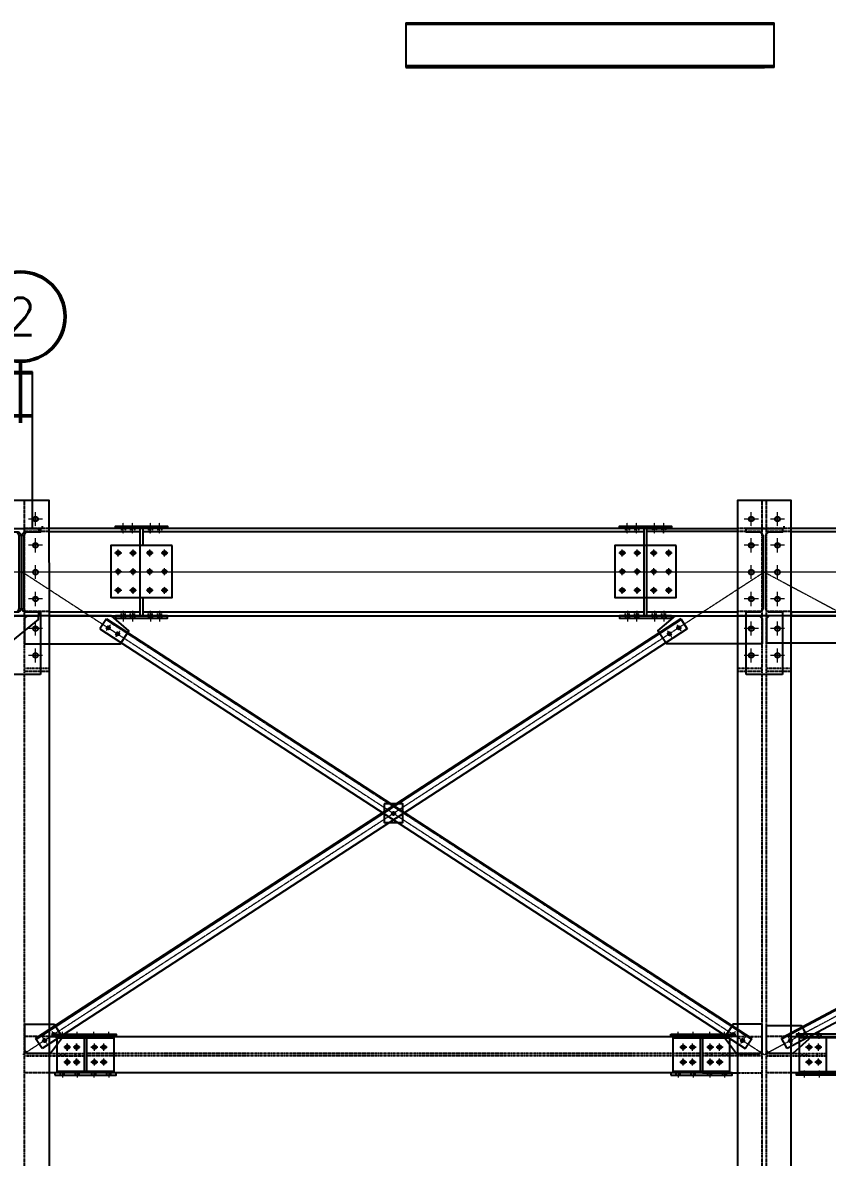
# Model space of a CAD drawing. Header units: millimetres. Extents: x 13669 to 217197, y -88248 to 24578.
# Drawn here: x 65801 to 70118, y 18492 to 24578 of the extents above; entities that cross this region are included whole.
import ezdxf
from ezdxf.enums import TextEntityAlignment as Align

# ---------------------------------------------------------------- set-up
doc = ezdxf.new("R2010")
doc.units = ezdxf.units.MM
doc.linetypes.add('CENTER2', pattern=[1.125, 0.75, -0.125, 0.125, -0.125])
doc.linetypes.add('DASHED2', pattern=[0.375, 0.25, -0.125])
for name, color, linetype in [('CHAPA PISO', 3, 'Continuous'), ('Tx_M_EQUIPOS', 4, 'Continuous'), ('Tx_M_EXISTENTES', 8, 'Continuous'), ('Tx_M_OCULTOS', 2, 'DASHED2')]:
    doc.layers.add(name, color=color, linetype=linetype)
for name, color, linetype, lineweight in [('ITEM', 1, 'Continuous', 50), ('Tx_EJES', 1, 'CENTER2', 5), ('Tx_M_CONTORNO FINO', 1, 'Continuous', 5), ('Tx_M_OCULTAS FINO', 1, 'DASHED2', 5)]:
    doc.layers.add(name, color=color, linetype=linetype, lineweight=lineweight)
doc.styles.add('ROMANS', font='romans.shx', dxfattribs={"width": 0.9})

# ---------------------------------------------------------------- blocks, each defined once
blk = doc.blocks.new('*U8')
at = {"color": 0}
blk.add_line((0, 3), (0, 7.123), dxfattribs=at)
blk.add_circle((0, 0), 3, dxfattribs=at)
at = {"color": 3, "style": 'ROMANS'}
blk.add_attdef('Nº', text='', height=2.5, dxfattribs=at).set_placement((0, 0), align=Align.MIDDLE_CENTER)

msp = doc.modelspace()

# ---------------------------------------------------------------- linework, layer by layer
at = {"layer": 'CHAPA PISO'}
for p, q in [((67856.5028063, 24578.1102357), (69833.0611359, 24578.1102357)), ((69833.0611359, 24568.1102357), (67856.5028063, 24568.1102357)), ((69833.0611359, 24338.1102356), (69833.0611359, 24578.1102357)), ((67856.5028063, 24348.1102357), (69833.0611359, 24348.1102357)), ((67856.5028063, 24338.1102356), (69780.0611359, 24338.1102356)), ((69833.0611359, 24338.1102356), (69780.0611359, 24338.1102356)), ((65852.7256928, 22705.6074862), (65509.8479521, 22705.6074862)), ((65852.7256928, 22465.6074862), (65852.7256928, 22705.6074862)), ((65509.8479521, 22695.6074862), (65852.7256928, 22695.6074862)), ((65509.8479521, 22475.6074862), (65852.7256928, 22475.6074862)), ((65509.8479521, 22465.6074862), (65852.7256928, 22465.6074862)), ((65852.7256928, 21865.6074861), (65852.7256928, 22465.6074862)), ((65905.7256928, 21877.6074861), (65905.7256928, 21865.607486)), ((69780.0611359, 21865.6074861), (69674.0611359, 21865.6074861)), ((69780.0611359, 21865.6074861), (69727.0611359, 21865.6074861)), ((69780.0611359, 21865.6074861), (69833.0611359, 21865.6074861)), ((69886.0611359, 21865.6074861), (69886.0611359, 21877.6074861)), ((69636.5611359, 21419.907486), (69636.5611359, 21396.6074861)), ((69923.561136, 21419.907486), (69923.561136, 21396.6074861))]:
    msp.add_line(p, q, dxfattribs=at)
at = {"layer": 'Tx_EJES'}
for p, q in [((65907.4256928, 21915.357486), (65832.0256928, 21915.357486)), ((65869.7256928, 21877.657486), (65869.7256928, 21953.057486)), ((69747.7611359, 21915.357486), (69672.3611359, 21915.357486)), ((69710.0611359, 21877.657486), (69710.0611359, 21953.057486)), ((69887.7611359, 21915.357486), (69812.3611359, 21915.357486)), ((69850.0611359, 21877.657486), (69850.0611359, 21953.057486)), ((66340.2361361, 21839.7324866), (66340.2361361, 21896.2824866)), ((66340.3509273, 21838.1074863), (66340.3509273, 21875.8074863)), ((66390.1213449, 21838.1074865), (66390.1213449, 21875.8074865)), ((66390.2361361, 21839.7324866), (66390.2361361, 21896.2824866)), ((66485.3713447, 21838.1074865), (66485.3713447, 21875.8074865)), ((66485.4861361, 21839.7324866), (66485.4861361, 21896.2824866)), ((66535.3713447, 21838.1074866), (66535.3713447, 21875.8074866)), ((66535.4861361, 21839.7324866), (66535.4861361, 21896.2824866)), ((69044.636136, 21839.7324863), (69044.636136, 21896.2824863)), ((69044.7509272, 21838.1074865), (69044.7509272, 21875.8074865)), ((69094.636136, 21839.7324863), (69094.636136, 21896.2824863)), ((69094.7509272, 21838.1074866), (69094.7509272, 21875.8074866)), ((69189.886136, 21839.7324863), (69189.886136, 21896.2824863)), ((69190.0009272, 21838.1074866), (69190.0009272, 21875.8074866)), ((69239.7713448, 21838.1074864), (69239.7713448, 21875.8074864)), ((69239.886136, 21839.7324863), (69239.886136, 21896.2824863)), ((65869.7256928, 21737.057486), (65869.7256928, 21812.457486)), ((69710.0611359, 21737.057486), (69710.0611359, 21812.457486)), ((69850.0611359, 21737.057486), (69850.0611359, 21812.457486)), ((65907.4256928, 21774.757486), (65832.0256928, 21774.757486)), ((66293.8902496, 21734.107486), (66331.5902496, 21734.107486)), ((66294.2256929, 21734.1074866), (66331.9256929, 21734.1074866)), ((66312.7402496, 21715.257486), (66312.7402496, 21752.957486)), ((66313.0756929, 21715.2574866), (66313.0756929, 21752.9574866)), ((66373.8902496, 21734.107486), (66411.5902496, 21734.107486)), ((66374.2256929, 21734.1074866), (66411.9256929, 21734.1074866)), ((66392.7402496, 21715.257486), (66392.7402496, 21752.957486)), ((66393.0756929, 21715.2574866), (66393.0756929, 21752.9574866)), ((66463.1256927, 21734.1074863), (66500.8256927, 21734.1074863)), ((66463.1256929, 21734.1074866), (66500.8256929, 21734.1074866)), ((66481.9756927, 21715.2574863), (66481.9756927, 21752.9574863)), ((66481.9756929, 21715.2574866), (66481.9756929, 21752.9574866)), ((66543.1256927, 21734.1074863), (66580.8256927, 21734.1074863)), ((66543.1256929, 21734.1074866), (66580.8256929, 21734.1074866)), ((66561.9756927, 21715.2574863), (66561.9756927, 21752.9574863)), ((66561.9756929, 21715.2574866), (66561.9756929, 21752.9574866)), ((68998.961136, 21734.1074863), (69036.661136, 21734.1074863)), ((68998.961136, 21734.1074863), (69036.661136, 21734.1074863)), ((69017.811136, 21715.2574863), (69017.811136, 21752.9574863)), ((69017.811136, 21715.2574863), (69017.811136, 21752.9574863)), ((69078.961136, 21734.1074863), (69116.661136, 21734.1074863)), ((69078.961136, 21734.1074863), (69116.661136, 21734.1074863)), ((69097.811136, 21715.2574863), (69097.811136, 21752.9574863)), ((69097.811136, 21715.2574863), (69097.811136, 21752.9574863)), ((69167.8611359, 21734.107486), (69205.5611359, 21734.107486)), ((69167.861136, 21734.1074863), (69205.561136, 21734.1074863)), ((69186.7111359, 21715.257486), (69186.7111359, 21752.957486)), ((69186.711136, 21715.2574863), (69186.711136, 21752.9574863)), ((69247.8611359, 21734.107486), (69285.5611359, 21734.107486)), ((69247.861136, 21734.1074863), (69285.561136, 21734.1074863)), ((69266.7111359, 21715.257486), (69266.7111359, 21752.957486)), ((69266.711136, 21715.2574863), (69266.711136, 21752.9574863)), ((69747.7611359, 21774.757486), (69672.3611359, 21774.757486)), ((69887.7611359, 21774.757486), (69812.3611359, 21774.757486)), ((65869.7256928, 21593.157486), (65869.7256928, 21668.557486)), ((69710.0611359, 21593.157486), (69710.0611359, 21668.557486)), ((69850.0611359, 21593.157486), (69850.0611359, 21668.557486)), ((68419.7256931, 21631.1074862), (57359.3902501, 21631.1074862)), ((74630.061136, 21631.1074861), (63569.725693, 21631.1074861)), ((65799.7256928, 21631.1074861), (69780.0611359, 19042.9274858)), ((69780.0611359, 21631.1074862), (65801.3324878, 19042.9274858)), ((65907.4256928, 21630.857486), (65832.0256928, 21630.857486)), ((66293.8902496, 21634.107486), (66331.5902496, 21634.107486)), ((66294.2256929, 21634.1074866), (66331.9256929, 21634.1074866)), ((66312.7402496, 21615.257486), (66312.7402496, 21652.957486)), ((66313.0756929, 21615.2574866), (66313.0756929, 21652.9574866)), ((66373.8902496, 21634.107486), (66411.5902496, 21634.107486)), ((66374.2256929, 21634.1074866), (66411.9256929, 21634.1074866)), ((66392.7402496, 21615.257486), (66392.7402496, 21652.957486)), ((66393.0756929, 21615.2574866), (66393.0756929, 21652.9574866)), ((66463.1256927, 21634.1074863), (66500.8256927, 21634.1074863)), ((66463.1256929, 21634.1074866), (66500.8256929, 21634.1074866)), ((66481.9756927, 21615.2574863), (66481.9756927, 21652.9574863)), ((66481.9756929, 21615.2574866), (66481.9756929, 21652.9574866)), ((66543.1256927, 21634.1074863), (66580.8256927, 21634.1074863)), ((66543.1256929, 21634.1074866), (66580.8256929, 21634.1074866)), ((66561.9756927, 21615.2574863), (66561.9756927, 21652.9574863)), ((66561.9756929, 21615.2574866), (66561.9756929, 21652.9574866)), ((68998.961136, 21634.1074863), (69036.661136, 21634.1074863)), ((68998.961136, 21634.1074863), (69036.661136, 21634.1074863)), ((69017.811136, 21615.2574863), (69017.811136, 21652.9574863)), ((69017.811136, 21615.2574863), (69017.811136, 21652.9574863)), ((69078.961136, 21634.1074863), (69116.661136, 21634.1074863)), ((69078.961136, 21634.1074863), (69116.661136, 21634.1074863)), ((69097.811136, 21615.2574863), (69097.811136, 21652.9574863)), ((69097.811136, 21615.2574863), (69097.811136, 21652.9574863)), ((69167.8611359, 21634.107486), (69205.5611359, 21634.107486)), ((69167.861136, 21634.1074863), (69205.561136, 21634.1074863)), ((69186.7111359, 21615.257486), (69186.7111359, 21652.957486)), ((69186.711136, 21615.2574863), (69186.711136, 21652.9574863)), ((69247.8611359, 21634.107486), (69285.5611359, 21634.107486)), ((69247.861136, 21634.1074863), (69285.561136, 21634.1074863)), ((69266.7111359, 21615.257486), (69266.7111359, 21652.957486)), ((69266.711136, 21615.2574863), (69266.711136, 21652.9574863)), ((69747.7611359, 21630.857486), (69672.3611359, 21630.857486)), ((69780.0611359, 21631.1074861), (74630.061136, 19042.9274858)), ((74630.061136, 21631.1074861), (69780.0611359, 19042.9274858)), ((69887.7611359, 21630.857486), (69812.3611359, 21630.857486)), ((66312.7402496, 21515.257486), (66312.7402496, 21552.957486)), ((66313.0756929, 21515.2574866), (66313.0756929, 21552.9574866)), ((66392.7402496, 21515.257486), (66392.7402496, 21552.957486)), ((66393.0756929, 21515.2574866), (66393.0756929, 21552.9574866)), ((66481.9756927, 21515.2574863), (66481.9756927, 21552.9574863)), ((66481.9756929, 21515.2574866), (66481.9756929, 21552.9574866)), ((66561.9756927, 21515.2574863), (66561.9756927, 21552.9574863)), ((66561.9756929, 21515.2574866), (66561.9756929, 21552.9574866)), ((69017.811136, 21515.2574863), (69017.811136, 21552.9574863)), ((69017.811136, 21515.2574863), (69017.811136, 21552.9574863)), ((69097.811136, 21515.2574863), (69097.811136, 21552.9574863)), ((69097.811136, 21515.2574863), (69097.811136, 21552.9574863)), ((69186.7111359, 21515.257486), (69186.7111359, 21552.957486)), ((69186.711136, 21515.2574863), (69186.711136, 21552.9574863)), ((69266.7111359, 21515.257486), (69266.7111359, 21552.957486)), ((69266.711136, 21515.2574863), (69266.711136, 21552.9574863)), ((65907.4256928, 21486.957486), (65832.0256928, 21486.957486)), ((65869.7256928, 21449.257486), (65869.7256928, 21524.657486)), ((66293.8902496, 21534.107486), (66331.5902496, 21534.107486)), ((66294.2256929, 21534.1074866), (66331.9256929, 21534.1074866)), ((66373.8902496, 21534.107486), (66411.5902496, 21534.107486)), ((66374.2256929, 21534.1074866), (66411.9256929, 21534.1074866)), ((66463.1256927, 21534.1074863), (66500.8256927, 21534.1074863)), ((66463.1256929, 21534.1074866), (66500.8256929, 21534.1074866)), ((66543.1256927, 21534.1074863), (66580.8256927, 21534.1074863)), ((66543.1256929, 21534.1074866), (66580.8256929, 21534.1074866)), ((68998.961136, 21534.1074863), (69036.661136, 21534.1074863)), ((68998.961136, 21534.1074863), (69036.661136, 21534.1074863)), ((69078.961136, 21534.1074863), (69116.661136, 21534.1074863)), ((69078.961136, 21534.1074863), (69116.661136, 21534.1074863)), ((69167.8611359, 21534.107486), (69205.5611359, 21534.107486)), ((69167.861136, 21534.1074863), (69205.561136, 21534.1074863)), ((69247.8611359, 21534.107486), (69285.5611359, 21534.107486)), ((69247.861136, 21534.1074863), (69285.561136, 21534.1074863)), ((69747.7611359, 21486.957486), (69672.3611359, 21486.957486)), ((69710.0611359, 21449.257486), (69710.0611359, 21524.657486)), ((69887.7611359, 21486.957486), (69812.3611359, 21486.957486)), ((69850.0611359, 21449.257486), (69850.0611359, 21524.657486)), ((66340.2361361, 21422.4824861), (66340.2361361, 21365.9324861)), ((66340.3509273, 21424.1074849), (66340.3509273, 21386.4074849)), ((66390.1213449, 21424.1074847), (66390.1213449, 21386.4074847)), ((66390.2361361, 21422.4824861), (66390.2361361, 21365.9324861)), ((66485.3713447, 21424.1074856), (66485.3713447, 21386.4074856)), ((66485.4861361, 21422.4824861), (66485.4861361, 21365.9324861)), ((66535.3713447, 21424.1074856), (66535.3713447, 21386.4074856)), ((66535.4861361, 21422.4824861), (66535.4861361, 21365.9324861)), ((69044.8657184, 21422.4824861), (69044.8657184, 21365.9324861)), ((69044.9805096, 21424.1074859), (69044.9805096, 21386.4074859)), ((69094.8657184, 21422.4824861), (69094.8657184, 21365.9324861)), ((69094.9805096, 21424.1074858), (69094.9805096, 21386.4074858)), ((69190.0009272, 21424.1074855), (69190.0009272, 21386.4074855)), ((69190.1157184, 21422.4824861), (69190.1157184, 21365.9324861)), ((69240.0009272, 21424.1074861), (69240.0009272, 21386.4074861)), ((69240.1157184, 21422.4824861), (69240.1157184, 21365.9324861)), ((65869.7256928, 21290.7450328), (65869.7256928, 21366.1450328)), ((69710.0611359, 21290.7450328), (69710.0611359, 21366.1450328)), ((69850.0611359, 21290.7450328), (69850.0611359, 21366.1450328)), ((65907.4256928, 21328.4450328), (65832.0256928, 21328.4450328)), ((66270.0779772, 21347.9283649), (66249.3630077, 21316.071026)), ((66320.3790386, 21315.2205183), (66299.6640691, 21283.3631794)), ((69260.5951972, 21315.8589295), (69281.3160453, 21284.0054139)), ((69310.8902218, 21348.5760581), (69331.6110699, 21316.7225425)), ((69747.7611359, 21328.4450328), (69672.3611359, 21328.4450328)), ((69887.7611359, 21328.4450328), (69812.3611359, 21328.4450328)), ((65907.4256928, 21184.4450328), (65832.0256928, 21184.4450328)), ((65869.7256928, 21146.7450328), (65869.7256928, 21222.1450328)), ((69747.7611359, 21184.4450328), (69672.3611359, 21184.4450328)), ((69710.0611359, 21146.7450328), (69710.0611359, 21222.1450328)), ((69887.7611359, 21184.4450328), (69812.3611359, 21184.4450328)), ((69850.0611359, 21146.7450328), (69850.0611359, 21222.1450328)), ((65907.3673527, 19134.5698768), (65928.0882008, 19102.7163613)), ((65957.6623773, 19167.2870054), (65978.3832254, 19135.4334898)), ((66013.4111359, 19127.4274862), (66013.4111359, 19165.1274862)), ((66093.4111359, 19127.4274862), (66093.4111359, 19165.1274862)), ((66182.3111359, 19127.4274862), (66182.3111359, 19165.1274862)), ((66262.3111359, 19127.4274862), (66262.3111359, 19165.1274862)), ((69317.8111358, 19127.4274858), (69317.8111358, 19165.1274858)), ((69397.8111358, 19127.4274858), (69397.8111358, 19165.1274858)), ((69486.7111358, 19127.4274858), (69486.7111358, 19165.1274858)), ((69566.7111358, 19127.4274858), (69566.7111358, 19165.1274858)), ((69623.7082998, 19167.2581542), (69602.9933303, 19135.4008153)), ((69674.0093611, 19134.5503076), (69653.2943916, 19102.6929687)), ((69929.1544285, 19100.9543059), (69911.2639319, 19134.4793731)), ((69982.0887452, 19129.2024584), (69964.1982486, 19162.7275256)), ((69993.4111361, 19127.4274858), (69993.4111361, 19165.1274858)), ((70073.4111361, 19127.4274858), (70073.4111361, 19165.1274858)), ((66058.750693, 19082.9274858), (66021.050693, 19082.9274858)), ((66059.0861359, 19082.9274862), (66021.3861359, 19082.9274862)), ((66039.900693, 19064.0774858), (66039.900693, 19101.7774858)), ((66040.2361359, 19064.0774862), (66040.2361359, 19101.7774862)), ((66108.750693, 19082.9274858), (66071.050693, 19082.9274858)), ((66109.0861359, 19082.9274862), (66071.3861359, 19082.9274862)), ((66089.900693, 19064.0774858), (66089.900693, 19101.7774858)), ((66090.2361359, 19064.0774862), (66090.2361359, 19101.7774862)), ((66166.6361359, 19082.9274862), (66204.3361359, 19082.9274862)), ((66204.3361359, 19082.9274862), (66166.6361359, 19082.9274862)), ((66185.4861359, 19064.0774862), (66185.4861359, 19101.7774862)), ((66185.4861359, 19064.0774862), (66185.4861359, 19101.7774862)), ((66216.6361359, 19082.9274862), (66254.3361359, 19082.9274862)), ((66254.3361359, 19082.9274862), (66216.6361359, 19082.9274862)), ((66235.4861359, 19064.0774862), (66235.4861359, 19101.7774862)), ((66235.4861359, 19064.0774862), (66235.4861359, 19101.7774862)), ((69363.4861358, 19082.9274858), (69325.7861358, 19082.9274858)), ((69325.7861359, 19082.9274861), (69363.4861359, 19082.9274861)), ((69344.6361358, 19064.0774858), (69344.6361358, 19101.7774858)), ((69344.6361359, 19064.0774861), (69344.6361359, 19101.7774861)), ((69413.4861358, 19082.9274858), (69375.7861358, 19082.9274858)), ((69375.7861359, 19082.9274861), (69413.4861359, 19082.9274861)), ((69394.6361358, 19064.0774858), (69394.6361358, 19101.7774858)), ((69394.6361359, 19064.0774861), (69394.6361359, 19101.7774861)), ((69471.0361358, 19082.9274858), (69508.7361358, 19082.9274858)), ((69508.7361358, 19082.9274858), (69471.0361358, 19082.9274858)), ((69489.8861358, 19064.0774858), (69489.8861358, 19101.7774858)), ((69489.8861358, 19064.0774858), (69489.8861358, 19101.7774858)), ((69521.0361358, 19082.9274858), (69558.7361358, 19082.9274858)), ((69558.7361358, 19082.9274858), (69521.0361358, 19082.9274858)), ((69539.8861358, 19064.0774858), (69539.8861358, 19101.7774858)), ((69539.8861358, 19064.0774858), (69539.8861358, 19101.7774858)), ((70039.0861361, 19082.9274858), (70001.3861361, 19082.9274858)), ((70001.3861361, 19082.9274858), (70039.0861361, 19082.9274858)), ((70020.2361361, 19064.0774858), (70020.2361361, 19101.7774858)), ((70020.2361361, 19064.0774858), (70020.2361361, 19101.7774858)), ((70089.0861361, 19082.9274858), (70051.3861361, 19082.9274858)), ((70051.3861361, 19082.9274858), (70089.0861361, 19082.9274858)), ((70070.2361361, 19064.0774858), (70070.2361361, 19101.7774858)), ((70070.2361361, 19064.0774858), (70070.2361361, 19101.7774858)), ((66058.750693, 19002.9274858), (66021.050693, 19002.9274858)), ((66059.0861359, 19002.9274862), (66021.3861359, 19002.9274862)), ((66039.900693, 18984.0774858), (66039.900693, 19021.7774858)), ((66040.2361359, 18984.0774862), (66040.2361359, 19021.7774862)), ((66108.750693, 19002.9274858), (66071.050693, 19002.9274858)), ((66109.0861359, 19002.9274862), (66071.3861359, 19002.9274862)), ((66089.900693, 18984.0774858), (66089.900693, 19021.7774858)), ((66090.2361359, 18984.0774862), (66090.2361359, 19021.7774862)), ((66166.6361359, 19002.9274862), (66204.3361359, 19002.9274862)), ((66204.3361359, 19002.9274862), (66166.6361359, 19002.9274862)), ((66185.4861359, 18984.0774862), (66185.4861359, 19021.7774862)), ((66185.4861359, 18984.0774862), (66185.4861359, 19021.7774862)), ((66216.6361359, 19002.9274862), (66254.3361359, 19002.9274862)), ((66254.3361359, 19002.9274862), (66216.6361359, 19002.9274862)), ((66235.4861359, 18984.0774862), (66235.4861359, 19021.7774862)), ((66235.4861359, 18984.0774862), (66235.4861359, 19021.7774862)), ((69363.4861358, 19002.9274858), (69325.7861358, 19002.9274858)), ((69325.7861359, 19002.9274861), (69363.4861359, 19002.9274861)), ((69344.6361358, 18984.0774858), (69344.6361358, 19021.7774858)), ((69344.6361359, 18984.0774861), (69344.6361359, 19021.7774861)), ((69413.4861358, 19002.9274858), (69375.7861358, 19002.9274858)), ((69375.7861359, 19002.9274861), (69413.4861359, 19002.9274861)), ((69394.6361358, 18984.0774858), (69394.6361358, 19021.7774858)), ((69394.6361359, 18984.0774861), (69394.6361359, 19021.7774861)), ((69471.0361358, 19002.9274858), (69508.7361358, 19002.9274858)), ((69508.7361358, 19002.9274858), (69471.0361358, 19002.9274858)), ((69489.8861358, 18984.0774858), (69489.8861358, 19021.7774858)), ((69489.8861358, 18984.0774858), (69489.8861358, 19021.7774858)), ((69521.0361358, 19002.9274858), (69558.7361358, 19002.9274858)), ((69558.7361358, 19002.9274858), (69521.0361358, 19002.9274858)), ((69539.8861358, 18984.0774858), (69539.8861358, 19021.7774858)), ((69539.8861358, 18984.0774858), (69539.8861358, 19021.7774858)), ((70039.0861361, 19002.9274858), (70001.3861361, 19002.9274858)), ((70001.3861361, 19002.9274858), (70039.0861361, 19002.9274858)), ((70020.2361361, 18984.0774858), (70020.2361361, 19021.7774858)), ((70020.2361361, 18984.0774858), (70020.2361361, 19021.7774858)), ((70089.0861361, 19002.9274858), (70051.3861361, 19002.9274858)), ((70051.3861361, 19002.9274858), (70089.0861361, 19002.9274858)), ((70070.2361361, 18984.0774858), (70070.2361361, 19021.7774858)), ((70070.2361361, 18984.0774858), (70070.2361361, 19021.7774858)), ((66013.4111359, 18958.4274862), (66013.4111359, 18920.7274862)), ((66093.4111359, 18958.4274862), (66093.4111359, 18920.7274862)), ((66182.3111359, 18958.4274862), (66182.3111359, 18920.7274862)), ((66262.3111359, 18958.4274862), (66262.3111359, 18920.7274862)), ((69317.8111358, 18958.4274858), (69317.8111358, 18920.7274858)), ((69397.8111358, 18958.4274858), (69397.8111358, 18920.7274858)), ((69486.7111358, 18958.4274858), (69486.7111358, 18920.7274858)), ((69566.7111358, 18958.4274858), (69566.7111358, 18920.7274858)), ((69993.4111361, 18958.4274858), (69993.4111361, 18920.7274858)), ((70073.4111361, 18958.4274858), (70073.4111361, 18920.7274858))]:
    msp.add_line(p, q, dxfattribs=at)
at = {"layer": 'Tx_M_CONTORNO FINO'}
for centre in [(65869.7256928, 21915.357486), (69710.0611359, 21915.357486), (69850.0611359, 21915.357486), (65869.7256928, 21774.757486), (69710.0611359, 21774.757486), (69850.0611359, 21774.757486), (65869.7256928, 21630.857486), (69710.0611359, 21630.857486), (69850.0611359, 21630.857486), (65869.7256928, 21486.957486), (69710.0611359, 21486.957486), (69850.0611359, 21486.957486), (65869.7256928, 21328.4450328), (69710.0611359, 21328.4450328), (69850.0611359, 21328.4450328), (65869.7256928, 21184.4450328), (69710.0611359, 21184.4450328), (69850.0611359, 21184.4450328)]:
    msp.add_circle(centre, 14, dxfattribs=at)
at = {"layer": 'Tx_M_EQUIPOS'}
for p, q in [((67856.5028063, 24578.1102357), (67856.5028063, 24338.1102356)), ((66431.0256928, 21865.607486), (65943.2256928, 21865.607486)), ((66431.0256928, 21494.107486), (66431.0256928, 21865.607486)), ((69135.761136, 21865.6074863), (66444.3611359, 21865.6074863)), ((66444.3611359, 21865.6074863), (66444.3611359, 21774.1074863)), ((69135.761136, 21774.1074863), (69135.761136, 21865.6074863)), ((69148.761136, 21774.107486), (69148.761136, 21865.607486)), ((69148.761136, 21865.607486), (69636.5611359, 21865.607486)), ((70511.3611359, 21865.607486), (69923.5611359, 21865.607486)), ((65943.2256928, 21848.307486), (66431.0256928, 21848.307486)), ((66444.7611359, 21848.3074863), (69135.761136, 21848.3074863)), ((69636.5611359, 21848.307486), (69148.761136, 21848.307486)), ((69923.5611359, 21848.307486), (70511.3611359, 21848.307486)), ((69135.761136, 21396.6074861), (69135.761136, 21774.1074863)), ((69148.761136, 21396.6074861), (69148.761136, 21774.107486)), ((66431.0256928, 21396.6074861), (66431.0256928, 21494.107486)), ((66444.3611359, 21494.1074863), (66444.3611359, 21396.6074861)), ((69331.5044185, 21381.0730563), (65869.3040207, 19128.8968917)), ((69334.1217888, 21377.0494543), (65871.921391, 19124.8732897)), ((65896.7256928, 21396.607486), (65896.7256928, 21081.367486)), ((65944.4655744, 21417.2074861), (66431.0256928, 21417.2074861)), ((65944.4655744, 21396.6074861), (69635.6100109, 21396.6074861)), ((66249.4577838, 21380.4215584), (66214.5694142, 21326.7670929)), ((66249.4577838, 21380.4215584), (69712.0737393, 19128.8843468)), ((66444.3611359, 21417.2074861), (69135.761136, 21417.2074861)), ((69148.761136, 21417.2074861), (69635.6100109, 21417.2074861)), ((69331.5044185, 21381.0730563), (69366.402689, 21327.4250301)), ((69683.0611359, 21081.3674859), (69683.0611359, 21396.6074859)), ((74090.0549294, 21382.6074863), (69872.8527399, 19132.1171019)), ((74092.3147816, 21378.3727409), (69875.1125921, 19127.8823566)), ((69877.0611359, 21396.6074859), (69877.0611359, 21081.3674859)), ((69924.4895782, 21417.2074861), (70511.3611359, 21417.2074861)), ((69924.4895782, 21396.6074861), (74485.6100109, 21396.6074861)), ((69366.402689, 21327.4250301), (65904.2022912, 19075.2488655)), ((66214.5694142, 21326.7670929), (69677.1853697, 19075.2298813)), ((74120.1862921, 21326.1442152), (69902.9841025, 19075.6538308)), ((65896.7256928, 21081.367486), (65702.7256928, 21081.367486)), ((69877.0611359, 21081.3674859), (69683.0611359, 21081.3674859)), ((65904.2022912, 19075.2488655), (65869.3040207, 19128.8968917)), ((69677.1853697, 19075.2298813), (69712.0737393, 19128.8843468)), ((69902.9841025, 19075.6538308), (69872.8527399, 19132.1171019))]:
    msp.add_line(p, q, dxfattribs=at)
for points in [[(65944.5611358, 13250.3274861), (65944.5611358, 21348.899311), (65943.2256928, 22015.607486), (65656.2256928, 22015.607486), (65655.5611358, 21364.799311), (65655.5611358, 13250.3274861)], [(69924.561136, 13250.3274861), (69924.561136, 21348.899311), (69923.5611359, 22015.607486), (69636.5611359, 22015.607486), (69635.561136, 21364.799311), (69635.561136, 13250.3274861)], [(66577.8611361, 21865.6074866), (66297.8611361, 21865.6074866), (66297.8611361, 21878.3074866), (66577.8611361, 21878.3074866)], [(69282.261136, 21865.6074863), (69002.261136, 21865.6074863), (69002.261136, 21878.3074863), (69282.261136, 21878.3074863)], [(66601.9756929, 21774.1074866), (66273.0756929, 21774.1074866), (66273.0756929, 21494.1074866), (66601.9756929, 21494.1074866)], [(69306.711136, 21774.1074863), (68977.811136, 21774.1074863), (68977.811136, 21494.1074863), (69306.711136, 21494.1074863)], [(66577.8611361, 21396.6074861), (66297.8611361, 21396.6074861), (66297.8611356, 21383.907486), (66577.8611356, 21383.907486)], [(69282.4907184, 21396.6074861), (69002.4907184, 21396.6074861), (69002.4907179, 21383.907486), (69282.4907179, 21383.907486)], [(65973.4111359, 19152.6274862), (66302.3111359, 19152.6274862), (66302.3111359, 19139.9274862), (65973.4111359, 19139.9274862)], [(66289.4611359, 18952.1274862), (65986.2611359, 18952.1274862), (65986.2611359, 19133.7274862), (66289.4611359, 19133.7274862)], [(69435.761136, 18952.1274861), (69435.761136, 18945.927486), (66144.3611359, 18945.9274862), (66144.3611359, 18952.1274862), (66144.3611359, 19133.7274862), (66144.3611359, 19139.9274862), (69435.761136, 19139.927486), (69435.761136, 19133.7274861)], [(69277.8111358, 19152.6274858), (69606.7111358, 19152.6274858), (69606.7111358, 19139.9274858), (69277.8111358, 19139.9274858)], [(69593.8611358, 18952.1274858), (69290.6611358, 18952.1274858), (69290.6611358, 19133.7274858), (69593.8611358, 19133.7274858)], [(70282.3111361, 19152.6274858), (69953.4111361, 19152.6274858), (69953.4111361, 19139.9274858), (70282.3111361, 19139.9274858)], [(69966.2611361, 18952.1274858), (70269.4611361, 18952.1274858), (70269.4611361, 19133.7274858), (69966.2611361, 19133.7274858)], [(65973.4111359, 18933.2274862), (66302.3111359, 18933.2274862), (66302.3111359, 18945.9274862), (65973.4111359, 18945.9274862)], [(69277.8111358, 18933.2274858), (69606.7111358, 18933.2274858), (69606.7111358, 18945.9274858), (69277.8111358, 18945.9274858)], [(70282.3111361, 18933.2274858), (69953.4111361, 18933.2274858), (69953.4111361, 18945.9274858), (70282.3111361, 18945.9274858)]]:
    msp.add_lwpolyline(points, close=True, dxfattribs=at)
for points in [[(65691.4256928, 21417.2074861), (65759.9256928, 21417.2074861, 0.4142135624), (65782.1256928, 21439.4074861), (65782.1256928, 21822.8074861, 0.4142135624), (65759.9256928, 21845.0074861), (65691.4256928, 21845.0074861), (65691.4256928, 21865.6074861), (65885.4256928, 21865.6074861), (65885.4256928, 21845.0074861), (65816.9256928, 21845.0074861, 0.4142135624), (65794.7256928, 21822.8074861), (65794.7256928, 21439.4074861, 0.4142135624), (65816.9256928, 21417.2074861), (65885.4256928, 21417.2074861), (65885.4256928, 21396.6074861), (65691.4256928, 21396.6074861)], [(65702.7256928, 21417.2074861), (65771.2256928, 21417.2074861, 0.4142135624), (65793.4256928, 21439.4074861), (65793.4256928, 21822.8074861, 0.4142135624), (65771.2256928, 21845.0074861), (65702.7256928, 21845.0074861), (65702.7256928, 21865.6074861), (65896.7256928, 21865.6074861), (65896.7256928, 21845.0074861), (65828.2256928, 21845.0074861, 0.4142135624), (65806.0256928, 21822.8074861), (65806.0256928, 21439.4074861, 0.4142135624), (65828.2256928, 21417.2074861), (65896.7256928, 21417.2074861), (65896.7256928, 21396.6074861), (65702.7256928, 21396.6074861)], [(69683.0611359, 21417.2074861), (69751.5611359, 21417.2074861, 0.4142135624), (69773.7611359, 21439.4074861), (69773.7611359, 21822.8074861, 0.4142135624), (69751.5611359, 21845.0074861), (69683.0611359, 21845.0074861), (69683.0611359, 21865.6074861), (69877.0611359, 21865.6074861), (69877.0611359, 21845.0074861), (69808.5611359, 21845.0074861, 0.4142135624), (69786.3611359, 21822.8074861), (69786.3611359, 21439.4074861, 0.4142135624), (69808.5611359, 21417.2074861), (69877.0611359, 21417.2074861), (69877.0611359, 21396.6074861), (69683.0611359, 21396.6074861)]]:
    msp.add_lwpolyline(points, format="xyb", close=True, dxfattribs=at)
for points in [[(65602.8177186, 21258.0222783), (65594.7015079, 21265.6730365), (65692.4256928, 21388.7074861), (65748.7640816, 21388.7074861), (65756.7640816, 21396.6074861), (65882.8177186, 21396.6074861), (65882.8177186, 21376.6074861), (65664.9259656, 21199.4758456), (65658.1201894, 21205.8913208)], [(66276.8168129, 21396.6074861), (65826.0256928, 21396.6074861), (65811.0256928, 21381.6074861), (65811.0256928, 21246.0774123), (66325.0813452, 21246.0774123), (66370.9096154, 21316.4746399), (66276.8168129, 21396.6074861)], [(69302.9700158, 21396.6074861), (69753.7611359, 21396.6074861), (69768.7611359, 21381.6074861), (69768.7611359, 21246.0774123), (69254.7054835, 21246.0774123), (69208.8772133, 21316.4746399), (69302.9700158, 21396.6074861)], [(69791.3611359, 21252.4715115), (70405.5077807, 21252.4715115), (70445.0551942, 21326.5795548), (70350.7872446, 21396.6074861), (69806.361136, 21396.6074861), (69791.361136, 21381.6074861), (69791.3611359, 21252.4715115)], [(67740.6968119, 20387.9944782), (67740.6968119, 20287.9944782), (67840.6968119, 20287.9944782), (67840.6968119, 20287.9944782), (67840.6968119, 20387.9944782), (67740.6968119, 20387.9944782)], [(65812.6324878, 19205.4977902), (65968.5763894, 19205.4977902), (66014.4046596, 19135.1005626), (65950.494236, 19049.2274857), (65827.6324879, 19049.2274857), (65812.6324879, 19064.2274857), (65812.6324878, 19205.4977902)], [(69768.7611359, 19205.4977902), (69612.8172343, 19205.4977902), (69566.9889641, 19135.1005626), (69630.8993877, 19049.2274857), (69753.7611358, 19049.2274857), (69768.7611358, 19064.2274857), (69768.7611359, 19205.4977902)], [(69791.3611359, 19199.7898058), (69978.4245408, 19199.7898058), (70017.9719543, 19125.6817625), (69933.7040046, 19049.2274857), (69806.361136, 19049.2274857), (69791.361136, 19064.2274857), (69791.3611359, 19199.7898058)], [(65943.2256929, 19139.9274858), (66131.025693, 19139.9274858), (66131.025693, 19133.7274858), (66131.025693, 18952.1274858), (66131.025693, 18945.9274858), (65943.2256929, 18945.9274858)], [(69636.5611359, 19139.9274858), (69448.7611358, 19139.9274858), (69448.7611358, 19133.7274858), (69448.7611358, 18952.1274858), (69448.7611358, 18945.9274858), (69636.5611359, 18945.9274858)], [(69923.561136, 19139.9274858), (70111.3611361, 19139.9274858), (70111.3611361, 19133.7274858), (70111.3611361, 18952.1274858), (70111.3611361, 18945.9274858), (69923.561136, 18945.9274858)]]:
    msp.add_lwpolyline(points, dxfattribs=at)
for centre, radius in [((66312.7402496, 21734.107486), 10.5), ((66313.0756929, 21734.1074866), 10.5), ((66392.7402496, 21734.107486), 10.5), ((66393.0756929, 21734.1074866), 10.5), ((66481.9756927, 21734.1074863), 10.5), ((66481.9756929, 21734.1074866), 10.5), ((66561.9756927, 21734.1074863), 10.5), ((66561.9756929, 21734.1074866), 10.5), ((69017.811136, 21734.1074863), 10.5), ((69017.811136, 21734.1074863), 10.5), ((69097.811136, 21734.1074863), 10.5), ((69097.811136, 21734.1074863), 10.5), ((69186.7111359, 21734.107486), 10.5), ((69186.711136, 21734.1074863), 10.5), ((69266.7111359, 21734.107486), 10.5), ((69266.711136, 21734.1074863), 10.5), ((66312.7402496, 21634.107486), 10.5), ((66313.0756929, 21634.1074866), 10.5), ((66392.7402496, 21634.107486), 10.5), ((66393.0756929, 21634.1074866), 10.5), ((66481.9756927, 21634.1074863), 10.5), ((66481.9756929, 21634.1074866), 10.5), ((66561.9756927, 21634.1074863), 10.5), ((66561.9756929, 21634.1074866), 10.5), ((69017.811136, 21634.1074863), 10.5), ((69017.811136, 21634.1074863), 10.5), ((69097.811136, 21634.1074863), 10.5), ((69097.811136, 21634.1074863), 10.5), ((69186.7111359, 21634.107486), 10.5), ((69186.711136, 21634.1074863), 10.5), ((69266.7111359, 21634.107486), 10.5), ((69266.711136, 21634.1074863), 10.5), ((66312.7402496, 21534.107486), 10.5), ((66313.0756929, 21534.1074866), 10.5), ((66392.7402496, 21534.107486), 10.5), ((66393.0756929, 21534.1074866), 10.5), ((66481.9756927, 21534.1074863), 10.5), ((66481.9756929, 21534.1074866), 10.5), ((66561.9756927, 21534.1074863), 10.5), ((66561.9756929, 21534.1074866), 10.5), ((69017.811136, 21534.1074863), 10.5), ((69017.811136, 21534.1074863), 10.5), ((69097.811136, 21534.1074863), 10.5), ((69097.811136, 21534.1074863), 10.5), ((69186.7111359, 21534.107486), 10.5), ((69186.711136, 21534.1074863), 10.5), ((69266.7111359, 21534.107486), 10.5), ((69266.711136, 21534.1074863), 10.5), ((66259.7204925, 21331.9996954), 9), ((66310.0215538, 21299.2918489), 9), ((69270.9556212, 21299.9321717), 9), ((69321.2506458, 21332.6493003), 9), ((67790.2951942, 20336.756232), 9), ((65917.7277768, 19118.643119), 9), ((65968.0228013, 19151.3602476), 9), ((69613.350815, 19151.3294847), 9), ((69663.6518764, 19118.6216382), 9), ((69920.2091802, 19117.7168395), 9), ((69973.1434969, 19145.964992), 9), ((66039.900693, 19082.9274858), 10.5), ((66040.2361359, 19082.9274862), 10.5), ((66089.900693, 19082.9274858), 10.5), ((66090.2361359, 19082.9274862), 10.5), ((66185.4861359, 19082.9274862), 10.5), ((66185.4861359, 19082.9274862), 10.5), ((66235.4861359, 19082.9274862), 10.5), ((66235.4861359, 19082.9274862), 10.5), ((69344.6361358, 19082.9274858), 10.5), ((69344.6361359, 19082.9274861), 10.5), ((69394.6361358, 19082.9274858), 10.5), ((69394.6361359, 19082.9274861), 10.5), ((69489.8861358, 19082.9274858), 10.5), ((69489.8861358, 19082.9274858), 10.5), ((69539.8861358, 19082.9274858), 10.5), ((69539.8861358, 19082.9274858), 10.5), ((70020.2361361, 19082.9274858), 10.5), ((70020.2361361, 19082.9274858), 10.5), ((70070.2361361, 19082.9274858), 10.5), ((70070.2361361, 19082.9274858), 10.5), ((66039.900693, 19002.9274858), 10.5), ((66040.2361359, 19002.9274862), 10.5), ((66089.900693, 19002.9274858), 10.5), ((66090.2361359, 19002.9274862), 10.5), ((66185.4861359, 19002.9274862), 10.5), ((66185.4861359, 19002.9274862), 10.5), ((66235.4861359, 19002.9274862), 10.5), ((66235.4861359, 19002.9274862), 10.5), ((69344.6361358, 19002.9274858), 10.5), ((69344.6361359, 19002.9274861), 10.5), ((69394.6361358, 19002.9274858), 10.5), ((69394.6361359, 19002.9274861), 10.5), ((69489.8861358, 19002.9274858), 10.5), ((69489.8861358, 19002.9274858), 10.5), ((69539.8861358, 19002.9274858), 10.5), ((69539.8861358, 19002.9274858), 10.5), ((70020.2361361, 19002.9274858), 10.5), ((70020.2361361, 19002.9274858), 10.5), ((70070.2361361, 19002.9274858), 10.5), ((70070.2361361, 19002.9274858), 10.5)]:
    msp.add_circle(centre, radius, dxfattribs=at)
at = {"layer": 'Tx_M_EXISTENTES'}
for centre in [(65869.7256928, 21915.357486), (69710.0611359, 21915.357486), (69850.0611359, 21915.357486), (65869.7256928, 21774.757486), (69710.0611359, 21774.757486), (69850.0611359, 21774.757486), (65869.7256928, 21630.857486), (69710.0611359, 21630.857486), (69850.0611359, 21630.857486), (65869.7256928, 21486.957486), (69710.0611359, 21486.957486), (69850.0611359, 21486.957486), (65869.7256928, 21328.4450328), (69710.0611359, 21328.4450328), (69850.0611359, 21328.4450328), (65869.7256928, 21184.4450328), (69710.0611359, 21184.4450328), (69850.0611359, 21184.4450328)]:
    msp.add_circle(centre, 12.7, dxfattribs=at)
at = {"layer": 'Tx_M_OCULTAS FINO'}
msp.add_line((66246.8411561, 21376.3974735), (69709.4571116, 19124.8602619), dxfattribs=at)
at = {"layer": 'Tx_M_OCULTOS', "extrusion": (6.12323e-17, 1, -1.83697e-16)}
for p, q in [((65811.0256928, 13250.3274861), (65811.0256928, 22015.607486)), ((69768.7611359, 13250.3274861), (69768.7611359, 22015.607486)), ((69791.3611359, 13250.3274861), (69791.3611359, 22015.607486))]:
    msp.add_line(p, q, dxfattribs=at)
at = {"layer": 'Tx_M_OCULTOS'}
for p, q in [((65943.2256928, 21865.607486), (65811.0256928, 21865.607486)), ((66329.7361361, 21865.6074866), (66329.7361361, 21878.3074866)), ((66329.9657185, 21865.607486), (66329.9657185, 21848.307486)), ((66350.7361361, 21865.6074866), (66350.7361361, 21878.3074866)), ((66350.7361361, 21865.607486), (66350.7361361, 21848.307486)), ((66379.7361361, 21865.6074866), (66379.7361361, 21878.3074866)), ((66379.7361361, 21865.607486), (66379.7361361, 21848.307486)), ((66400.5065537, 21865.607486), (66400.5065537, 21848.307486)), ((66400.7361361, 21865.6074866), (66400.7361361, 21878.3074866)), ((66474.9861359, 21865.6074864), (66474.9861359, 21848.3074864)), ((66474.9861361, 21865.6074866), (66474.9861361, 21878.3074866)), ((66495.7565535, 21865.6074864), (66495.7565535, 21848.3074864)), ((66495.9861361, 21865.6074866), (66495.9861361, 21878.3074866)), ((66524.9861359, 21865.6074864), (66524.9861359, 21848.3074864)), ((66524.9861361, 21865.6074866), (66524.9861361, 21878.3074866)), ((66545.7565535, 21865.6074864), (66545.7565535, 21848.3074864)), ((66545.9861361, 21865.6074866), (66545.9861361, 21878.3074866)), ((69034.136136, 21865.6074863), (69034.136136, 21878.3074863)), ((69034.3657184, 21865.6074863), (69034.3657184, 21848.3074863)), ((69055.136136, 21865.6074863), (69055.136136, 21878.3074863)), ((69055.136136, 21865.6074863), (69055.136136, 21848.3074863)), ((69084.136136, 21865.6074863), (69084.136136, 21878.3074863)), ((69084.3657184, 21865.6074863), (69084.3657184, 21848.3074863)), ((69105.136136, 21865.6074863), (69105.136136, 21878.3074863)), ((69105.136136, 21865.6074863), (69105.136136, 21848.3074863)), ((69179.386136, 21865.6074863), (69179.386136, 21878.3074863)), ((69179.6157184, 21865.6074864), (69179.6157184, 21848.3074864)), ((69200.386136, 21865.6074863), (69200.386136, 21878.3074863)), ((69200.386136, 21865.6074864), (69200.386136, 21848.3074864)), ((69229.386136, 21865.6074863), (69229.386136, 21878.3074863)), ((69229.386136, 21865.6074861), (69229.386136, 21848.3074861)), ((69250.1565536, 21865.6074861), (69250.1565536, 21848.3074861)), ((69250.386136, 21865.6074863), (69250.386136, 21878.3074863)), ((69768.7611359, 21865.607486), (69636.5611359, 21865.607486)), ((69923.5611359, 21865.607486), (69791.3611359, 21865.607486)), ((65943.2256928, 21848.307486), (65811.0256928, 21848.307486)), ((69768.7611359, 21848.307486), (69636.5611359, 21848.307486)), ((69923.5611359, 21848.307486), (69791.3611359, 21848.307486)), ((65943.2256929, 21419.907486), (65811.0256928, 21419.907486)), ((65943.2377111, 21396.6074861), (65811.0377111, 21396.6074861)), ((66329.7361361, 21396.6074861), (66329.7361361, 21383.907486)), ((66329.9657185, 21396.6074849), (66329.9657185, 21413.9074849)), ((66350.7361361, 21396.6074849), (66350.7361361, 21413.9074849)), ((66350.7361361, 21396.6074861), (66350.7361361, 21383.907486)), ((66379.7361361, 21396.6074849), (66379.7361361, 21413.9074849)), ((66379.7361361, 21396.6074861), (66379.7361361, 21383.907486)), ((66400.5065537, 21396.6074849), (66400.5065537, 21413.9074849)), ((66400.7361361, 21396.6074861), (66400.7361361, 21383.907486)), ((66474.9861359, 21396.6074857), (66474.9861359, 21413.9074857)), ((66474.9861361, 21396.6074861), (66474.9861361, 21383.907486)), ((66495.7565535, 21396.6074857), (66495.7565535, 21413.9074857)), ((66495.9861361, 21396.6074861), (66495.9861361, 21383.907486)), ((66524.9861359, 21396.6074858), (66524.9861359, 21413.9074858)), ((66524.9861361, 21396.6074861), (66524.9861361, 21383.907486)), ((66545.7565535, 21396.6074858), (66545.7565535, 21413.9074858)), ((66545.9861361, 21396.6074861), (66545.9861361, 21383.907486)), ((69034.3657184, 21396.6074861), (69034.3657184, 21383.907486)), ((69034.5953008, 21396.6074861), (69034.5953008, 21413.9074861)), ((69055.3657184, 21396.6074861), (69055.3657184, 21413.9074861)), ((69055.3657184, 21396.6074861), (69055.3657184, 21383.907486)), ((69084.3657184, 21396.6074861), (69084.3657184, 21383.907486)), ((69084.5953008, 21396.6074861), (69084.5953008, 21413.9074861)), ((69105.3657184, 21396.6074861), (69105.3657184, 21413.9074861)), ((69105.3657184, 21396.6074861), (69105.3657184, 21383.907486)), ((69179.6157184, 21396.6074855), (69179.6157184, 21413.9074854)), ((69179.6157184, 21396.6074861), (69179.6157184, 21383.907486)), ((69200.386136, 21396.6074855), (69200.386136, 21413.9074854)), ((69200.6157184, 21396.6074861), (69200.6157184, 21383.907486)), ((69229.6157184, 21396.6074861), (69229.6157184, 21413.9074861)), ((69229.6157184, 21396.6074861), (69229.6157184, 21383.907486)), ((69250.386136, 21396.6074861), (69250.386136, 21413.9074861)), ((69250.6157184, 21396.6074861), (69250.6157184, 21383.907486)), ((69768.761136, 21419.907486), (69636.5611359, 21419.907486)), ((69768.7701354, 21396.6074861), (69636.5701354, 21396.6074861)), ((69923.561136, 21419.907486), (69791.3611359, 21419.907486)), ((69923.5701354, 21396.6074861), (69791.3701354, 21396.6074861)), ((65811.0256928, 21116.2200328), (65943.2256929, 21116.2200328)), ((65943.2256929, 21097.1200328), (65811.0256928, 21097.1200328)), ((69636.561136, 21116.2200328), (69768.7611359, 21116.2200328)), ((69768.7611359, 21097.1200328), (69636.561136, 21097.1200328)), ((69791.3611359, 21116.2200328), (69923.561136, 21116.2200328)), ((69923.561136, 21097.1200328), (69791.3611359, 21097.1200328)), ((65943.2256929, 19139.9274858), (65811.0256929, 19139.9274858)), ((66003.1657183, 19152.6274862), (66003.1657183, 19139.9274862)), ((66023.9361359, 19152.6274862), (66023.9361359, 19139.9274862)), ((66083.1657183, 19152.6274862), (66083.1657183, 19139.9274862)), ((66103.9361359, 19152.6274862), (66103.9361359, 19139.9274862)), ((66172.0657183, 19152.6274862), (66172.0657183, 19139.9274862)), ((66192.8361359, 19152.6274862), (66192.8361359, 19139.9274862)), ((66252.0657183, 19152.6274862), (66252.0657183, 19139.9274862)), ((66272.8361359, 19152.6274862), (66272.8361359, 19139.9274862)), ((69307.5657182, 19152.6274858), (69307.5657182, 19139.9274858)), ((69328.3361358, 19152.6274858), (69328.3361358, 19139.9274858)), ((69387.5657182, 19152.6274858), (69387.5657182, 19139.9274858)), ((69408.3361358, 19152.6274858), (69408.3361358, 19139.9274858)), ((69476.4657182, 19152.6274858), (69476.4657182, 19139.9274858)), ((69497.2361358, 19152.6274858), (69497.2361358, 19139.9274858)), ((69556.4657182, 19152.6274858), (69556.4657182, 19139.9274858)), ((69577.2361358, 19152.6274858), (69577.2361358, 19139.9274858)), ((69636.5611359, 19139.9274858), (69768.7611358, 19139.9274858)), ((69923.561136, 19139.9274858), (69791.361136, 19139.9274858)), ((69982.8861361, 19152.6274858), (69982.8861361, 19139.9274858)), ((70003.6565537, 19152.6274858), (70003.6565537, 19139.9274858)), ((70062.8861361, 19152.6274858), (70062.8861361, 19139.9274858)), ((70083.6565537, 19152.6274858), (70083.6565537, 19139.9274858)), ((65811.0256929, 19049.2274858), (66131.025693, 19049.2274858)), ((66003.0189951, 19049.2274858), (66003.0189951, 19036.6274858)), ((66024.0689951, 19049.2274858), (66024.0689951, 19036.6274858)), ((66083.0189951, 19049.2274858), (66083.0189951, 19036.6274858)), ((66104.0689951, 19049.2274858), (66104.0689951, 19036.6274858)), ((69435.761136, 19049.227486), (66144.3611359, 19049.227486)), ((69768.7611358, 19049.2274857), (69448.7611358, 19049.2274857)), ((69475.7178337, 19049.2274857), (69475.7178337, 19036.6274857)), ((69496.7678337, 19049.2274857), (69496.7678337, 19036.6274857)), ((69555.7178337, 19049.2274857), (69555.7178337, 19036.6274857)), ((69576.7678337, 19049.2274857), (69576.7678337, 19036.6274857)), ((69791.361136, 19049.2274857), (70111.3611361, 19049.2274857)), ((69983.3544381, 19049.2274857), (69983.3544381, 19036.6274857)), ((70004.4044381, 19049.2274857), (70004.4044381, 19036.6274857)), ((70063.3544381, 19049.2274857), (70063.3544381, 19036.6274857)), ((70084.4044381, 19049.2274857), (70084.4044381, 19036.6274857)), ((65811.0256929, 19036.6274858), (66131.025693, 19036.6274858)), ((69435.761136, 19036.627486), (66144.3611359, 19036.627486)), ((69768.7611358, 19036.6274857), (69448.7611358, 19036.6274857)), ((69791.361136, 19036.6274857), (70111.3611361, 19036.6274857)), ((65943.2256929, 18945.9274858), (65811.0256929, 18945.9274858)), ((66003.1657183, 18933.2274862), (66003.1657183, 18945.9274862)), ((66023.9361359, 18933.2274862), (66023.9361359, 18945.9274862)), ((66083.1657183, 18933.2274862), (66083.1657183, 18945.9274862)), ((66103.9361359, 18933.2274862), (66103.9361359, 18945.9274862)), ((66172.0657183, 18933.2274862), (66172.0657183, 18945.9274862)), ((66192.8361359, 18933.2274862), (66192.8361359, 18945.9274862)), ((66252.0657183, 18933.2274862), (66252.0657183, 18945.9274862)), ((66272.8361359, 18933.2274862), (66272.8361359, 18945.9274862)), ((69307.5657182, 18933.2274858), (69307.5657182, 18945.9274858)), ((69328.3361358, 18933.2274858), (69328.3361358, 18945.9274858)), ((69387.5657182, 18933.2274858), (69387.5657182, 18945.9274858)), ((69408.3361358, 18933.2274858), (69408.3361358, 18945.9274858)), ((69476.4657182, 18933.2274858), (69476.4657182, 18945.9274858)), ((69497.2361358, 18933.2274858), (69497.2361358, 18945.9274858)), ((69556.4657182, 18933.2274858), (69556.4657182, 18945.9274858)), ((69577.2361358, 18933.2274858), (69577.2361358, 18945.9274858)), ((69636.5611359, 18945.9274858), (69768.7611358, 18945.9274858)), ((69923.561136, 18945.9274858), (69791.361136, 18945.9274858)), ((69982.8861361, 18933.2274858), (69982.8861361, 18945.9274858)), ((70003.6565537, 18933.2274858), (70003.6565537, 18945.9274858)), ((70062.8861361, 18933.2274858), (70062.8861361, 18945.9274858)), ((70083.6565537, 18933.2274858), (70083.6565537, 18945.9274858))]:
    msp.add_line(p, q, dxfattribs=at)

# ---------------------------------------------------------------- block references
at = {"layer": 'ITEM', "color": 1}
ref = msp.add_blockref('*U8', (65788.4256928, 23001.695107), dxfattribs=dict(at, xscale=-80, yscale=80, zscale=80, rotation=180))
ref.add_attrib('Nº', '2', dxfattribs={"layer": '0', "color": 3, "height": 200, "style": 'ROMANS'}).set_placement((65788.4256928, 23001.695107), align=Align.MIDDLE_CENTER)

doc.saveas('drawing.dxf')
